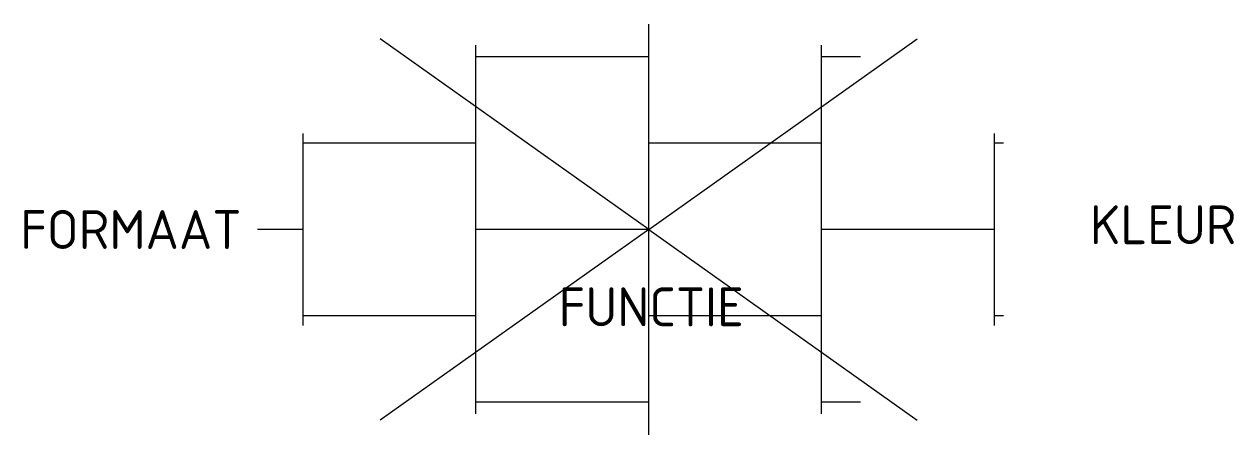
# Model space of a CAD drawing. Extents: x -28.9 to 27.1, y -9.5 to 9.5.
import ezdxf
from ezdxf.enums import TextEntityAlignment as Align

# ---------------------------------------------------------------- set-up
doc = ezdxf.new("R2010")
doc.units = 0
doc.styles.add('NLCS-ISO', font='NLCS-ISO.ttf')

msp = doc.modelspace()

# ---------------------------------------------------------------- linework, layer by layer
for p, q in [((0, -9.513), (0, 9.513)), ((0, 0), (-12.429, 8.832)), ((-8, -8.534), (-8, 8.534)), ((0, 0), (12.429, 8.832)), ((8, -8.534), (8, 8.534)), ((0, 8), (-8, 8)), ((9.798, 8), (8, 8)), ((0, -7.504), (0, 7.504)), ((-16, -4.453), (-16, 4.453)), ((-8, 4), (-16, 4)), ((8, 4), (0, 4)), ((16, -4.453), (16, 4.453)), ((16.428, 4), (16, 4)), ((-16, 0), (-18.106, 0)), ((0, 0), (-12.429, -8.832)), ((0, 0), (-8, 0)), ((0, 0), (12.429, -8.832)), ((16, 0), (8, 0)), ((-8, -4), (-16, -4)), ((8, -4), (0, -4)), ((16.428, -4), (16, -4)), ((0, -8), (-8, -8)), ((9.798, -8), (8, -8))]:
    msp.add_line(p, q)

# ---------------------------------------------------------------- texts
at = {"style": 'NLCS-ISO'}
msp.add_attdef('KLEUR', text='', height=1.8, dxfattribs=at).set_placement((20.42, 0.22), align=Align.MIDDLE_LEFT)
msp.add_attdef('FORMAAT', text='', height=1.8, dxfattribs=at).set_placement((-18.847, 0), align=Align.MIDDLE_RIGHT)
at = {"style": 'NLCS-ISO', "flags": 1}
msp.add_attdef('FUNCTIE', text='', height=1.8, dxfattribs=at).set_placement((0.116, -3.585), align=Align.MIDDLE_CENTER)

doc.saveas('drawing.dxf')
